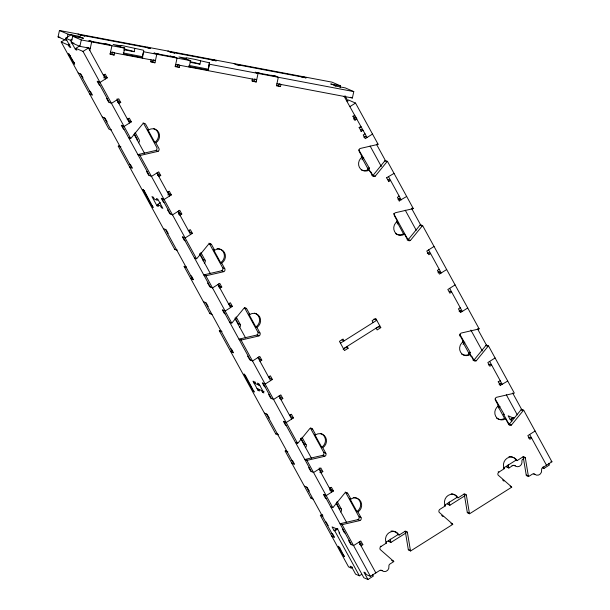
<?xml version="1.0" encoding="UTF-8"?>
<svg xmlns="http://www.w3.org/2000/svg" width="610" height="610" viewBox="0 0 610 610"><rect width="100%" height="100%" fill="white"/><g stroke="black" fill="none" stroke-linecap="round" stroke-linejoin="round"><path stroke-width="0.91" d="M189.047 66.993L190.724 60.68L178.951 56.959L186.469 58.278A7.678 0.549 12.2 0 1 187.613 57.996L195.375 59.46A7.678 0.549 12.2 0 1 199.234 60.474L209.451 62.799L208.132 70.653L208.056 69.22L207.339 68.991L188.986 65.43M66.62 40.611L58.064 36.913L59.452 30.5L331.977 82.144L340.525 85.85L340.128 87.68M67.214 37.866L68.007 34.198L59.452 30.5M90.28 48.32L79.879 46.352L71.309 42.647L72.697 36.226L83.501 38.278L78.194 36.47L80.215 36.859L78.812 36.249L68.007 34.198M79.879 46.352L81.267 39.932L72.697 36.226M89.822 50.462L91.675 41.907L88.862 40.687L93.612 41.762M112.827 52.17L114.588 52.925L114.123 55.068L112.011 54.153L112.476 52.018M120.33 47.412L120.681 45.811A7.678 0.549 12.2 0 1 121.825 45.521L142.946 50.104L143.663 50.333L143.731 51.774L190.724 60.68M124.127 50.516L124.646 48.106L113.163 44.492L120.681 45.811M124.646 48.106L123.418 54.58M134.856 48.495L134.162 51.705L124.417 49.852M142.443 55.945L143.136 52.742M143.731 51.774L142.344 58.186L142.267 56.753L141.55 56.517L123.197 52.963M158.745 54.107L153.987 53.032L156.8 54.252L154.948 62.799L150.899 62.037L151.005 59.742M154.948 62.799L152.835 61.892L153.301 59.749M179.249 67.413L177.136 66.498L177.601 64.355L179.714 65.27L179.249 67.413L175.2 66.642L177.052 58.087L174.239 56.875L170.19 56.105L170.891 56.41M190.198 62.327L199.95 64.172L200.644 60.962M208.75 66.01L209.451 62.799M208.018 70.585L209.055 65.773M260.005 73.299L255.247 72.224L258.06 73.444L256.208 81.992L254.095 81.084L254.561 78.942L256.673 79.857L175.665 64.5M279.449 83.799L280.974 84.462L280.508 86.597L276.46 85.835L278.312 77.279L275.499 76.059L271.45 75.297L272.151 75.602M280.508 86.597L278.396 85.69L278.747 84.081M276.925 83.692L352.397 97.996L353.785 91.584L345.214 87.878L335.431 86.018L334.021 85.415L336.049 85.796L330.734 83.989L340.525 85.85M128.565 137.555L130.677 138.47A2.204 2.066 -66.6 0 0 131.15 138.066L142.915 123.647A2.196 2.059 -66.6 0 1 145.523 124.028L148.771 129.884A7.678 7.19 -66.6 0 1 158.661 132.332A7.678 7.19 -66.6 0 1 155.847 142.809L158.875 148.344A2.196 2.059 -66.6 0 1 158.074 151.333L140.62 155.352A2.196 2.059 -66.6 0 0 140.056 155.603L137.944 154.688A2.196 2.059 -66.6 0 1 138.508 154.437L155.962 150.418A2.196 2.059 -66.6 0 0 156.762 147.429L143.632 123.433A2.196 2.059 -66.6 0 0 143.129 122.839M223.588 271.496L221.827 270.733L204.373 274.752A2.196 2.059 -66.6 0 0 203.816 275.003L205.921 275.918A2.196 2.059 -66.6 0 1 206.485 275.667L223.939 271.648A2.196 2.059 -66.6 0 0 224.747 268.652L221.712 263.116A7.678 7.19 -66.6 0 0 224.533 252.647A7.678 7.19 -66.6 0 0 214.636 250.199L211.609 244.656A2.196 2.059 -66.6 0 0 208.78 243.962L197.022 258.373A2.196 2.059 -66.6 0 1 196.542 258.777L194.43 257.87A2.196 2.059 -66.6 0 0 194.681 257.679M361.982 159.736L363.751 157.578M258.77 335.759L257.016 334.997L239.562 339.015A2.196 2.059 -66.6 0 0 238.998 339.267L241.11 340.182A2.196 2.059 -66.6 0 1 241.667 339.93L259.128 335.912A2.196 2.059 -66.6 0 0 259.929 332.923L256.901 327.379A7.678 7.19 -66.6 0 0 259.715 316.91A7.678 7.19 -66.6 0 0 249.825 314.463L246.791 308.927A2.196 2.059 -66.6 0 0 243.969 308.225L232.204 322.644A2.196 2.059 -66.6 0 1 231.731 323.048L229.619 322.133M523.006 456.661A2.196 2.059 -66.6 0 1 523.22 456.982L526.239 475.06A2.196 2.059 -66.6 0 0 526.453 475.632L528.565 476.547L532.393 474.13A2.196 2.059 -66.6 0 1 534.779 474.283A4.384 4.11 -66.6 0 0 541.627 469.959A2.196 2.059 -66.6 0 1 542.664 467.649L551.936 461.8L523.693 410.21A2.196 2.059 -66.6 0 0 523.212 410.614L511.454 425.033A2.196 2.059 -66.6 0 1 508.626 424.331L505.599 418.796A7.678 7.19 -66.6 0 1 495.709 416.34A7.678 7.19 -66.6 0 1 498.522 405.871L495.488 400.335A2.196 2.059 -66.6 0 1 496.296 397.346L513.75 393.328A2.196 2.059 -66.6 0 0 514.314 393.076L488.511 345.946A2.196 2.059 -66.6 0 0 488.03 346.35L476.273 360.769A2.196 2.059 -66.6 0 1 473.444 360.068L470.409 354.532A7.678 7.19 -66.6 0 1 460.519 352.077A7.678 7.19 -66.6 0 1 463.341 341.608L460.306 336.072A2.196 2.059 -66.6 0 1 461.114 333.083L478.568 329.065A2.196 2.059 -66.6 0 0 479.124 328.813L422.638 225.631A2.196 2.059 -66.6 0 0 422.166 226.035L410.4 240.454A2.196 2.059 -66.6 0 1 407.571 239.753L404.544 234.217A7.678 7.19 -66.6 0 1 394.655 231.769A7.678 7.19 -66.6 0 1 397.468 221.3L394.441 215.757A2.196 2.059 -66.6 0 1 395.242 212.768L412.695 208.75A2.196 2.059 -66.6 0 0 413.26 208.498L387.457 161.368L385.345 160.453A2.196 2.059 -66.6 0 0 384.864 160.857L373.106 175.276A2.196 2.059 -66.6 0 1 371.947 175.604M361.379 169.923A7.678 7.19 -66.6 0 0 368.303 169.496L369.355 169.954L372.39 175.489A2.196 2.059 -66.6 0 0 375.219 176.191L386.976 161.772A2.196 2.059 -66.6 0 1 387.457 161.368M397.171 224.007L398.345 222.558M422.638 225.631L420.526 224.724A2.196 2.059 -66.6 0 0 420.054 225.128L408.288 239.539A2.196 2.059 -66.6 0 1 407.129 239.867M324.642 456.074L322.881 455.312L305.427 459.33A2.196 2.059 -66.6 0 0 304.87 459.582L306.975 460.489A2.196 2.059 -66.6 0 1 307.539 460.245L324.993 456.227A2.196 2.059 -66.6 0 0 325.801 453.23L322.766 447.694A7.678 7.19 -66.6 0 0 325.58 437.225A7.678 7.19 -66.6 0 0 315.69 434.778L312.663 429.234A2.196 2.059 -66.6 0 0 309.834 428.533L298.077 442.951A2.196 2.059 -66.6 0 1 297.596 443.356L295.484 442.448M463.036 344.315L464.805 342.157M359.824 520.338L358.07 519.575L340.616 523.593A2.196 2.059 -66.6 0 0 340.052 523.845L342.164 524.76A2.196 2.059 -66.6 0 1 342.721 524.508L360.174 520.49A2.196 2.059 -66.6 0 0 360.983 517.501L357.948 511.958A7.678 7.19 -66.6 0 0 360.769 501.489A7.678 7.19 -66.6 0 0 350.88 499.041L347.845 493.505A2.196 2.059 -66.6 0 0 345.024 492.804L333.258 507.215A2.196 2.059 -66.6 0 1 332.778 507.627L330.673 506.712M488.511 345.946L486.399 345.031A2.196 2.059 -66.6 0 0 485.918 345.435L474.161 359.854A2.196 2.059 -66.6 0 1 473.002 360.182M498.812 407.861L499.986 406.42M523.693 410.21L521.58 409.295A2.196 2.059 -66.6 0 0 521.108 409.707L509.342 424.118A2.196 2.059 -66.6 0 1 508.603 424.415M65.087 39.52L61.198 41.976L68.35 45.071L69.357 46.917L70.768 47.527L65.659 38.201L71.111 34.762L75.8 36.798M65.659 38.201L70.356 40.229L71.911 39.246M68.35 45.071L69.906 44.088M70.356 40.229L75.457 49.555L76.86 50.165L75.853 48.312L79.742 45.864M75.853 48.312L83.013 51.415L88.458 47.977L105.431 78.98M103.41 75.289L105.225 74.145L107.246 77.836L99.987 82.419L97.173 81.199L99.194 84.889L99.895 85.194M103.685 77.836L105.133 76.921L107.246 77.836M118.569 103.471L120.742 102.48L118.721 98.782L111.455 103.364L108.641 102.152L106.62 98.462L107.322 98.759M117.417 102.327L118.63 101.565L120.742 102.48M123.998 129.221L123.296 128.916L121.276 125.225L124.089 126.438L131.348 121.855L129.328 118.165L127.162 119.156M158.57 176.534L160.743 175.535L158.722 171.845L151.455 176.427L148.642 175.215L146.621 171.517L147.323 171.822M157.418 175.39L158.63 174.628L160.743 175.535M167.514 192.371L169.328 191.227L171.349 194.918L164.09 199.5L161.276 198.281L163.297 201.979L163.999 202.276M167.788 194.925L169.237 194.003L171.349 194.918M157.388 204.586L160.438 205.906L161.452 207.751L162.855 208.361L157.807 199.127L156.396 198.524L157.41 200.37L154.361 199.051L153.346 197.205L151.943 196.595L156.991 205.822L158.402 206.432L157.388 204.586L160.499 202.619M156.991 205.822L158.547 204.838M346.815 100.947L348.371 99.964L355.531 103.059L378.078 144.234A2.196 2.059 -66.6 0 1 377.514 144.486L360.06 148.504A2.196 2.059 -66.6 0 0 359.252 151.493L362.287 157.029A7.678 7.19 -66.6 0 0 359.465 167.498A7.678 7.19 -66.6 0 0 369.355 169.954M178.806 214.629L179.98 215.139L181.795 213.996L179.775 210.297L172.508 214.88L169.694 213.668L167.674 209.977L168.375 210.275M178.471 213.843L179.683 213.081L181.795 213.996M350.087 106.498L355.531 103.059M352.725 116.258L354.89 115.267M353.708 118.729L356.095 117.227M353.922 119.598L355.096 120.101L356.911 118.958L354.486 116.868L354.799 118.043M358.954 127.642L361.12 126.651M188.215 230.671L190.381 229.68L192.402 233.371L185.143 237.953L182.329 236.741L184.35 240.431L185.051 240.737M360.579 129.716L361.029 129.427L363.141 130.342L360.975 131.333M365.039 133.811L363.224 134.955L365.245 138.645L372.504 134.063M363.857 137.273L365.314 136.358M367.807 169L369.408 167.986M386.427 177.83L394.045 173.4M218.471 286.906L219.684 286.143L221.796 287.051L219.623 288.05M388.051 179.897L388.509 179.614L390.613 180.522L388.448 181.521M228.567 303.887L230.382 302.743L232.402 306.433L225.143 311.016L222.33 309.796L224.35 313.494L225.052 313.792M398.025 199.683L399.634 198.669M399.062 200.896L406.672 196.466M434.038 246.463L426.779 251.038L428.799 254.736L430.614 253.585L428.502 252.677L427.297 253.44M259.974 361.265L261.789 360.113L259.769 356.423L252.51 361.006L249.696 359.786L247.675 356.095L248.377 356.4M255.453 382.096L253.996 383.011L259.86 385.55M268.568 376.95L270.382 375.806L272.403 379.496L265.144 384.079L262.33 382.859L264.351 386.549L265.053 386.854M439.208 269.277L437.393 270.421L439.413 274.111L446.672 269.529M438.026 272.739L439.482 271.824M255.415 383.629L254.4 381.784L252.99 381.174L258.045 390.4L259.601 389.416M261.492 390.484L262.506 392.329L264.061 391.345M340.449 343.178L376.759 320.273L373.938 319.053M343.483 348.722L379.786 325.809M343.11 349.194L346.007 347.364L348.119 348.272L344.49 350.567L339.442 341.333L343.072 339.046L344.078 340.891L341.966 339.976M375.783 328.577L378.688 326.739L380.8 327.654L377.163 329.949L376.156 328.104M455.091 284.916L447.832 289.498L449.852 293.189L451.667 292.037L449.555 291.13M279.525 398.421L280.737 397.659L282.842 398.566L281.027 399.718M289.62 415.402L291.435 414.259L293.456 417.949L286.197 422.532L283.383 421.312L285.404 425.01L286.105 425.307M460.26 307.73L458.445 308.873L460.466 312.564L467.725 307.989M459.078 311.199L460.535 310.276M468.854 353.579L470.462 352.565M319.861 472.27L321.028 472.78L322.842 471.629L320.822 467.939L313.563 472.521L310.749 471.301L308.729 467.611L309.43 467.916M495.091 357.978L487.832 362.553L489.853 366.252L491.668 365.1L489.555 364.193L488.351 364.955M320.281 471.004L320.738 470.722L322.842 471.629M329.621 488.465L331.436 487.321L333.456 491.012L326.197 495.594L323.384 494.374L325.404 498.065L326.106 498.37M498.095 381.784L500.261 380.792M330.132 490.859L331.344 490.097L333.456 491.012M499.079 384.254L500.688 383.24M500.116 385.474L507.726 381.044M372.474 574.422L373.373 576.061L367.929 579.5L363.819 577.723L339.007 532.713L339.709 533.018L337.688 529.327L332.061 526.895L334.082 530.586L337.193 528.618M513.772 418.216L508.145 415.784L510.166 419.474L513.277 417.507M334.082 530.586L334.783 530.891L337.894 528.923M510.166 419.474L510.867 419.779L513.978 417.812M361.029 545.836L362.843 544.692L360.823 541.001L353.564 545.584L350.75 544.364L348.729 540.673L349.431 540.978M535.092 431.034L527.833 435.616L529.854 439.307L531.668 438.163L529.556 437.248L528.351 438.018M359.526 544.547L360.739 543.777L362.843 544.692M386.069 542.16L398.071 534.589L399.123 535.046L404.575 531.607A2.196 2.059 -66.6 0 1 407.396 532.309L410.416 550.388A2.196 2.059 -66.6 0 0 410.629 550.967L452.742 524.386A2.196 2.059 -66.6 0 0 452.384 523.914L439.139 512.286A2.196 2.059 -66.6 0 1 439.94 509.289L445.384 505.858A7.678 7.19 -66.6 0 1 448.205 495.389A7.678 7.19 -66.6 0 1 458.095 497.836L463.539 494.397A2.196 2.059 -66.6 0 1 466.368 495.099L469.387 513.178A2.196 2.059 -66.6 0 0 469.601 513.757L511.714 487.184A2.196 2.059 -66.6 0 0 511.348 486.704L498.103 475.076A2.196 2.059 -66.6 0 1 498.911 472.087L504.356 468.648A7.678 7.19 -66.6 0 1 507.169 458.179A7.678 7.19 -66.6 0 1 517.059 460.626L522.503 457.195A2.196 2.059 -66.6 0 1 525.332 457.889L528.351 475.975A2.196 2.059 -66.6 0 0 528.565 476.547M444.332 505.4L457.035 497.379L458.095 497.836M517.059 460.626L516.007 460.169L503.296 468.19L504.356 468.648M367.929 579.5L363.88 572.119L365.291 572.729L366.305 574.574L370.407 576.343L379.679 570.495A2.196 2.059 -66.6 0 1 382.066 570.647A4.384 4.11 -66.6 0 0 388.913 566.324A2.196 2.059 -66.6 0 1 389.95 564.014L393.778 561.596A2.196 2.051 -66.6 0 0 393.412 561.116L380.167 549.488A2.196 2.059 -66.6 0 1 380.975 546.499L386.42 543.068A7.678 7.19 -66.6 0 1 389.233 532.591A7.678 7.19 -66.6 0 1 399.123 535.046M388.6 540.956A2.196 2.059 -66.6 0 0 388.814 541.528L390.926 542.442L406.024 532.919M447.572 503.746A2.196 2.059 -66.6 0 0 447.786 504.317L449.898 505.233L464.995 495.709M506.536 466.536A2.188 2.051 -66.6 0 0 506.75 467.115L508.862 468.022L512.69 465.613A2.196 2.059 -66.6 0 1 514.558 465.438L516.121 466.414A4.384 4.11 -66.6 0 0 521.946 462.738L521.908 460.794A2.196 2.059 -66.6 0 1 522.961 459.132L523.914 458.529M322.659 514.672L320.913 515.069A2.196 2.059 -66.6 0 0 320.349 515.32L348.592 566.911L351.169 568.024L352.534 567.17M351.169 568.024L350.163 566.179L351.573 566.789L355.615 574.17L359.374 575.802L361.707 574.33M542.366 467.679L544.013 468.388L549.457 464.95L548.558 463.31M123.982 49.174L127.391 49.86A7.724 0.557 12.2 0 1 131.02 50.729L131.653 50.897A7.625 0.549 12.2 0 1 133.598 51.484A7.724 0.557 12.2 0 1 134.185 51.713M189.771 61.648L193.179 62.334A7.747 0.557 12.2 0 1 195.413 62.845L198.021 63.531A7.617 0.549 12.2 0 1 199.379 63.951L199.95 64.172M80.131 34.93L149.74 48.121M169.992 51.964L215.528 60.588M235.78 64.431L305.396 77.622M89.563 40.992L109.815 44.835M154.688 53.337L174.94 57.172M255.956 72.529L276.208 76.364M81.267 39.932L124.936 48.213M209.52 64.241L353.785 91.584M58.064 36.913L59.917 37.263M71.309 42.647L74.008 43.157M123.51 54.107L142.816 57.767M188.818 66.482L208.452 70.203M110.532 52.163L155.413 60.664L154.002 60.054M109.983 53.771L112.011 54.153M150.815 61.503L152.835 61.892M175.116 66.109L177.136 66.498M252.075 80.695L254.095 81.084M276.376 85.301L278.396 85.69M114.123 55.068L110.075 54.298L111.927 45.742L109.114 44.53L105.065 43.76L105.766 44.065M256.208 81.992L252.159 81.229L252.273 78.934M303.284 76.707L306.098 77.927L301.348 76.852M350.681 97.257L352.397 97.996M344.101 96.296L367.06 137.502L364.246 136.282M239.837 65.201L240.538 65.499L236.489 64.736L233.668 63.516M215.002 60.367L213.416 59.681L216.237 60.893L211.479 59.826M174.048 52.727L174.75 53.032L170.701 52.269L167.887 51.049L168.413 51.278M377.544 144.006L378.078 144.234M147.635 47.214L150.449 48.426L145.691 47.359M384.864 160.857L386.626 161.619M84.18 35.7L84.881 36.005L80.833 35.235L78.019 34.015M362.287 157.029L361.227 156.572L368.303 169.496M368.188 168.009L369.599 168.619L358.802 149.877M86.864 47.29L88.458 47.977M369.744 171.494L370.918 172.005L373.175 176.13M373.457 175.428L375.219 176.191M398.856 196.062L399.207 196.214L397.392 197.358L399.413 201.048M69.121 54.976L70.18 55.434M398.414 198.692L401.228 199.905L388.593 176.831M412.558 208.193L413.26 208.498M411.521 208.239L412.695 208.75M78.171 72.979L80.985 74.199L83.006 77.889L82.304 77.584M420.054 225.128L421.807 225.883M396.942 221.072L397.468 221.3M89.731 91.149L90.44 91.454L92.461 95.152L89.647 93.932M395.554 233.569A7.678 7.19 -66.6 0 0 403.484 233.76L404.544 234.217M408.639 239.692L410.4 240.454M131.348 121.855L129.236 120.948L128.024 118.729M148.771 129.884L147.719 129.427L154.787 142.351L155.847 142.809M102.274 117.006L105.088 118.218L107.108 121.916L106.407 121.611M134.558 133.598L135.084 133.826M438.415 271.747L441.228 272.967L428.594 249.894M156.663 150.723L158.074 151.333M119.156 146.072L120.566 146.674M138.508 154.437L140.262 155.199M118.805 145.92A2.188 2.051 -66.6 0 0 118.241 146.171L120.353 147.079A2.188 2.051 -66.6 0 1 120.917 146.827M129.732 164.212L130.441 164.517L132.462 168.207L129.648 166.995M478.598 328.584L479.124 328.813M477.859 328.76L478.568 329.065M143.335 190.526L144.387 190.976L153.179 207.507L151.753 205.906L142.961 189.382L144.387 190.976M485.918 345.435L487.68 346.198M459.604 335.767L460.306 336.072M151.753 205.906L152.805 206.363M462.807 341.379L463.341 341.608M469.242 352.588L470.653 353.19L459.696 334.158M192.402 233.371L190.29 232.463L189.077 230.244M461.419 353.876A7.678 7.19 -66.6 0 0 469.357 354.075L470.409 354.532M470.44 355.92L471.965 356.583L474.115 360.502M209.001 243.146A2.196 2.059 -66.6 0 1 209.497 243.748L211.258 244.503M474.511 360.007L476.273 360.769M214.644 250.199L213.584 249.742L220.66 262.658L221.712 263.116M163.327 228.521L166.141 229.734L168.162 233.432L167.46 233.127M200.431 253.912L200.957 254.141M499.468 383.263L502.282 384.483L489.647 361.41M203.282 259.372L205.044 260.135A2.196 2.059 -66.6 0 1 204.236 263.123M222.985 267.897L224.747 268.652M118.241 146.171L174.727 249.345L176.839 250.26A2.196 2.051 -66.6 0 0 177.213 249.97M521.108 409.707L522.861 410.461M185.028 266.379L186.431 266.989M204.724 274.904L206.485 275.667M184.67 266.227A2.188 2.051 -66.6 0 0 184.113 266.478L186.225 267.394M497.996 405.65L498.522 405.871M190.785 275.728L191.494 276.033L193.515 279.723L190.694 278.511M208.376 283.337L207.674 283.032L209.695 286.731L212.509 287.943L219.768 283.36L221.796 287.051M496.609 418.147A7.678 7.19 -66.6 0 0 504.539 418.338L505.599 418.796M244.465 307.692A2.196 2.059 -66.6 0 1 244.679 308.012L246.44 308.774M509.693 424.27L511.454 425.033M232.402 306.433L230.29 305.518L229.078 303.307M249.825 314.463L248.766 314.005L255.842 326.929L256.901 327.379M203.328 301.584L206.142 302.796L208.162 306.487L207.461 306.19M235.612 318.176L236.139 318.405M238.472 323.635L240.226 324.398A2.196 2.059 -66.6 0 1 239.425 327.387M258.167 332.16L259.929 332.923M210.747 313.357L210.389 313.204A2.196 2.059 -66.6 0 1 209.916 313.609L184.113 266.478M209.916 313.609L212.028 314.524M550.921 461.358L551.936 461.8M523.571 457.134L525.332 457.889M220.21 330.65L221.971 331.405M239.913 339.168L241.667 339.93M219.859 330.498A2.196 2.059 -66.6 0 0 219.295 330.742L221.407 331.657A2.196 2.059 -66.6 0 1 221.682 331.512M511.988 465.308L512.69 465.613M261.789 360.113L259.685 359.206L258.472 356.987M506.887 466.688L508.649 467.451A2.188 2.051 -66.6 0 0 508.862 468.022M526.239 475.06L528.001 475.823M230.786 348.79L231.487 349.095L233.516 352.786L230.694 351.573M498.202 471.782L498.911 472.087M272.403 379.496L270.291 378.581L269.079 376.37M510.173 486.193L511.348 486.704M511.012 486.879L511.714 487.184M244.381 375.097L245.441 375.554L254.233 392.077L252.807 390.484L244.015 373.96L245.441 375.554M257.031 388.555L262.895 391.086M269.429 394.853L268.728 394.548L270.748 398.246L273.562 399.458L280.821 394.876L282.842 398.566M258.045 390.4L259.456 391.01L258.442 389.165M262.506 392.329L263.909 392.939L258.853 383.705L257.45 383.095L258.457 384.948M252.807 390.484L253.859 390.941M293.456 417.949L291.344 417.034L290.131 414.823M464.606 494.336L466.368 495.099M310.337 428.007A2.196 2.059 -66.6 0 1 310.551 428.327L312.312 429.082M315.69 434.778L314.638 434.32L321.714 447.237L322.766 447.694M264.382 413.1L267.195 414.312L269.216 418.002L268.514 417.705M302.011 438.712L300.951 438.262L303.986 443.798A2.196 2.059 -66.6 0 1 304.245 444.995M447.923 503.898L449.684 504.661A2.196 2.059 -66.6 0 0 449.898 505.233M464.042 493.871A2.196 2.059 -66.6 0 1 464.256 494.191L467.275 512.27L469.029 513.025M469.601 513.757L467.489 512.842A2.196 2.059 -66.6 0 1 467.275 512.27M304.337 443.95L306.098 444.713A2.196 2.059 -66.6 0 1 305.29 447.702M324.04 452.467L325.801 453.23M444.858 505.629L445.384 505.858M277.314 433.977L278.023 434.282M297.017 442.494L297.718 442.799M219.295 330.742L275.781 433.923L277.893 434.838A2.196 2.059 -66.6 0 0 278.145 434.648M286.075 450.958L287.836 451.72M305.778 459.483L307.539 460.245M285.724 450.805A2.196 2.059 -66.6 0 0 285.167 451.057L287.279 451.972A2.196 2.059 -66.6 0 1 287.546 451.827M450.973 523.304L452.384 523.914M451.69 523.937L452.742 524.386M291.839 460.306L292.541 460.611L294.569 464.301L291.748 463.089M345.237 491.988A2.196 2.059 -66.6 0 1 345.733 492.59L347.494 493.353M329.591 489.83L330.117 490.059M350.88 499.041L349.82 498.583L356.896 511.5L357.948 511.958M304.382 486.162L307.196 487.375L309.217 491.065L308.515 490.76M405.642 531.546L407.396 532.309M336.667 502.754L337.193 502.983M339.518 508.214L341.28 508.976A2.196 2.059 -66.6 0 1 340.479 511.965M359.221 516.739L360.983 517.501M285.167 451.057L310.97 498.187L313.082 499.102M388.959 541.108L390.713 541.871A2.196 2.059 -66.6 0 0 390.926 542.442M405.07 531.081A2.196 2.059 -66.6 0 1 405.284 531.394L408.303 549.473L410.065 550.235M410.629 550.967L408.517 550.052A2.196 2.059 -66.6 0 1 408.303 549.473M385.894 542.839L386.42 543.068M321.264 515.221L322.438 515.732M340.967 523.746L342.721 524.508M320.349 515.32L322.461 516.235A2.196 2.059 -66.6 0 1 323.025 515.984M325.443 521.68L326.144 521.985L328.165 525.675L327.463 525.37M343.034 529.289L342.324 528.984L344.353 532.675L345.054 532.98M380.266 546.194L380.975 546.499M331.84 533.369L332.541 533.674L334.562 537.364L331.748 536.152M391.65 560.361L393.412 561.116M393.076 561.291L393.778 561.596M338.702 547.376L339.755 547.826L344.345 556.686L343.034 555.291L338.329 546.232L339.755 547.826M342.911 555.062L343.964 555.519M375.325 572.683L375.851 572.912L359.008 542.145M360.045 127.17L360.434 127.337L360.304 126.689M502.617 479.978L503.936 481.137M441.663 515.442L442.982 516.601M73.291 62.586L74.656 64.218L74.344 63.044M376.454 144.212L385.421 160.598M411.613 208.437L420.763 225.143M477.699 329.141L486.849 345.855M512.667 393.015L522.274 410.568M345.001 95.762L347.974 101.199M449.646 288.347L462.281 311.42L459.467 310.208L460.275 311.679M529.648 434.472L546.491 465.239M370.11 146.011L381.326 166.492M405.253 210.206L416.233 230.252M470.882 330.071L482.312 350.956M506.308 394.784L517.288 414.838M353.076 116.411L355.096 120.101M359.305 127.795L361.326 131.486M386.778 177.983L388.799 181.673M498.446 381.936L500.467 385.627M543.113 466.749L544.013 468.388M510.867 419.779L511.782 421.441M408.387 239.463L406.87 237.679L393.61 213.454M509.838 424.781L507.924 422.257L503.547 414.259L504.249 414.564L495.122 398.871M396.805 221.56L403.484 233.76M462.677 341.867L469.357 354.075M497.859 406.138L504.539 418.338M380.8 327.654L375.745 318.428L372.115 320.715L373.122 322.56M347.113 346.427L348.119 348.272M209.497 243.748L222.635 267.744A2.196 2.059 -66.6 0 1 221.827 270.733M244.679 308.012L257.816 332.008A2.196 2.059 -66.6 0 1 257.016 334.997M310.551 428.327L323.689 452.315A2.196 2.059 -66.6 0 1 322.881 455.312M345.733 492.59L358.871 516.586A2.196 2.059 -66.6 0 1 358.07 519.575M103.921 74.702L105.133 76.921M117.112 98.797L118.63 101.565M157.418 172.409L158.63 174.628M168.024 191.792L169.237 194.003M178.471 210.862L179.683 213.081M218.471 283.924L219.684 286.143M279.525 395.44L280.737 397.659M319.221 467.946L320.738 470.722M330.132 487.886L331.344 490.097M359.519 541.566L360.739 543.777M127.398 118.309L129.206 121.619M135.1 132.37L139.172 139.82A2.196 2.059 -66.6 0 1 138.371 142.809M200.865 252.494L205.044 260.135M228.88 303.673L230.26 306.197M236.154 316.948L240.226 324.398M302.019 437.263L306.098 444.713M329.484 487.436L331.314 490.775M337.101 501.344L341.28 508.976M116.906 99.933L129.533 122.999M156.9 172.996L169.534 196.062M177.952 211.449L190.587 234.514M217.953 284.512L230.588 307.577M257.954 357.567L270.588 380.64M279.006 396.027L291.641 419.093M319.007 469.082L331.642 492.156M134.467 134.162L137.067 138.905A2.196 2.059 -66.6 0 1 137.25 140.544M199.897 253.684L202.932 259.219A2.196 2.059 -66.6 0 1 203.115 260.859M235.086 317.947L238.113 323.483A2.196 2.059 -66.6 0 1 238.373 324.68M336.575 503.319L339.168 508.061A2.196 2.059 -66.6 0 1 339.351 509.701M134.017 134.139L144.54 153.346M199.645 254.004L210.168 273.219M235.071 318.71L245.594 337.925M300.7 438.582L311.679 458.636M336.125 503.296L346.648 522.511M83.013 51.415L130.677 138.47M140.056 155.603L196.542 258.777M205.921 275.918L231.731 323.048M241.11 340.182L297.596 443.356M306.975 460.489L332.778 507.627M342.164 524.76L370.407 576.343M97.874 81.504L109.343 102.457M121.977 125.523L149.343 175.512M161.978 198.585L170.396 213.973M183.03 237.038L210.397 287.028M223.031 310.101L250.397 360.091M263.032 383.164L271.45 398.543M284.085 421.617L311.451 471.606M324.085 494.679L351.452 544.669M334.783 530.891L359.374 575.802M80.284 73.894L91.752 94.847M104.386 117.913L131.752 167.91M165.44 229.429L192.806 279.426M205.44 302.491L232.806 352.481M266.494 414.007L293.86 463.996M306.494 487.07L333.861 537.059M61.198 41.976L108.862 129.03L110.974 129.945A2.204 2.066 -66.6 0 0 111.34 129.655M508.199 464.736L508.649 467.451M449.227 501.946L449.684 504.661M390.263 539.156L390.713 541.871M382.256 570.678A4.384 4.11 -66.6 0 1 380.998 570.38M534.97 474.313A4.384 4.11 -66.6 0 1 533.712 474.023M391.033 531.074A7.678 7.19 -66.6 0 1 398.071 534.589M454.587 494.786A7.678 7.19 -66.6 0 1 457.035 497.379M451.202 493.787A7.678 7.19 -66.6 0 1 453.527 494.26M513.559 457.584A7.678 7.19 -66.6 0 1 516.007 460.169M508.961 456.654A7.678 7.19 -66.6 0 1 512.491 457.05M217.038 248.613A7.678 7.19 -66.6 0 1 224.152 253.897A7.678 7.19 -66.6 0 1 220.66 262.658M254.583 313.143A7.678 7.19 -66.6 0 1 259.547 319.388A7.678 7.19 -66.6 0 1 255.842 326.929M153.529 128.565A7.678 7.19 -66.6 0 1 158.493 134.81A7.678 7.19 -66.6 0 1 154.787 142.351M320.456 433.451A7.678 7.19 -66.6 0 1 325.412 439.703A7.678 7.19 -66.6 0 1 321.714 447.237M353.274 497.455A7.678 7.19 -66.6 0 1 360.388 502.739A7.678 7.19 -66.6 0 1 356.896 511.5M174.986 249.162A2.196 2.051 -66.6 0 1 174.727 249.345M311.443 497.783A2.196 2.059 -66.6 0 1 310.97 498.187M276.033 433.74A2.196 2.059 -66.6 0 1 275.781 433.923M515.267 465.796A4.384 4.11 -66.6 0 1 514.009 465.499M68.709 53.756L73.337 62.67L74.389 63.127L68.762 53.718"/></g></svg>
